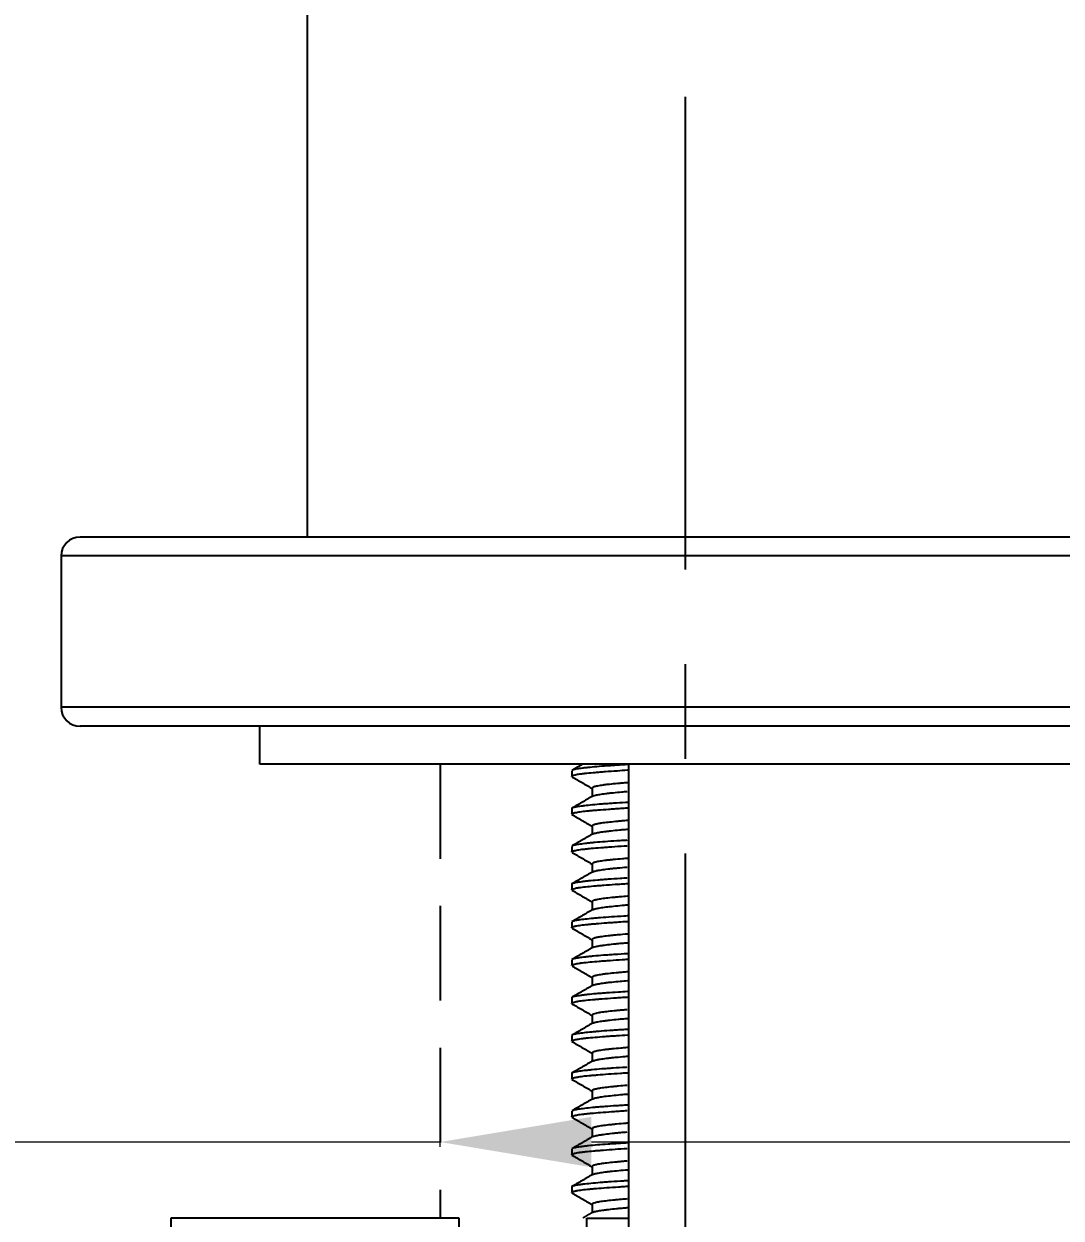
# Model space of a CAD drawing. Extents: x 828 to 1855, y 0 to 752.
# Drawn here: x 1054.59 to 1082.01, y 260.75 to 292.31 of the extents above; entities that cross this region are included whole.
import ezdxf

# ---------------------------------------------------------------- set-up
doc = ezdxf.new("R2010")
doc.units = 0
doc.header["$LTSCALE"] = 10
doc.header["$MEASUREMENT"] = 0
doc.header["$PDMODE"] = 3
doc.header["$PDSIZE"] = -10
doc.linetypes.add('CENTER', pattern=[2, 1.25, -0.25, 0.25, -0.25])
doc.linetypes.add('HIDDEN', pattern=[0.375, 0.25, -0.125])
doc.layers.get('0').update_dxf_attribs({"linetype": 'CONTINUOUS'})
doc.layers.get('DEFPOINTS').update_dxf_attribs({"linetype": 'CONTINUOUS'})
doc.layers.add('1', color=7, linetype='CONTINUOUS')
doc.styles.add('Daelim Dimension', font='')
doc.styles.get('Daelim Dimension').set_extended_font_data('나눔고딕')
doc.dimstyles.new('DEFAULT', dxfattribs={"dimscale": 2, "dimtxt": 2, "dimasz": 2, "dimexe": 0, "dimexo": 2, "dimgap": 1, "dimtad": 1, "dimdec": 0, "dimzin": 9, "dimdsep": 46, "dimtxsty": 'Daelim Dimension', "dimcen": 0.5, "dimclrd": 5, "dimclre": 5, "dimclrt": 256, "dimadec": 1, "dimazin": 0, "dimtfac": 1, "dimtdec": 0, "dimtix": 1, "dimtmove": 0, "dimatfit": 3, "dimfxl": 1, "dimtolj": 1, "dimtzin": 1, "dimlwd": 9, "dimlwe": 9, "dimarcsym": 0})

# ---------------------------------------------------------------- blocks, each defined once
blk = doc.blocks.new('*D18')
at = {"color": 5, "lineweight": 9, "ltscale": 0.5, "transparency": 16777216}
for p, q in [((1065.595, 262.761), (953.975, 262.761)), ((1065.595, 262.636), (1065.595, 262.761)), ((1096.595, 262.761), (1069.595, 262.761)), ((1100.595, 262.636), (1100.595, 262.761))]:
    blk.add_line(p, q, dxfattribs=at)
at = {"color": 5, "ltscale": 0.5, "transparency": 16777216}
for points in [[(1069.595, 263.427), (1069.595, 262.094), (1065.595, 262.761)], [(1096.595, 263.427), (1096.595, 262.094), (1100.595, 262.761)]]:
    blk.add_solid(points, dxfattribs=at)
at = {"layer": 'DEFPOINTS', "color": 0, "ltscale": 0.5, "transparency": 16777216}
for p in [(1065.595, 266.636), (1100.595, 266.636), (1100.595, 262.761)]:
    blk.add_point(p, dxfattribs=at)
at = {"color": 7, "lineweight": -3, "ltscale": 0.5, "transparency": 16777216, "insert": (997.085, 271.384), "char_height": 10, "attachment_point": 5, "style": 'Daelim Dimension'}
blk.add_mtext('\\A1;설치구멍 %%C35', dxfattribs=at)

msp = doc.modelspace()

# ---------------------------------------------------------------- linework, layer by layer
at = {"color": 7, "linetype": 'HIDDEN', "lineweight": -3}
msp.add_line((1065.595, 272.75), (1065.595, 260.75), dxfattribs=at)
at = {"layer": '1', "color": 7, "linetype": 'Continuous', "lineweight": -3}
for p, q in [((1062.074, 409.75), (1062.074, 278.75)), ((1110.074, 278.75), (1056.074, 278.75)), ((1055.574, 278.25), (1055.574, 274.25)), ((1110.574, 278.25), (1055.574, 278.25)), ((1110.574, 274.25), (1055.574, 274.25)), ((1110.074, 273.75), (1056.074, 273.75)), ((1060.824, 272.75), (1060.824, 273.75)), ((1105.324, 272.75), (1060.824, 272.75)), ((1070.574, 272.753), (1070.574, 257.753)), ((1069.074, 272.573), (1069.074, 272.427)), ((1069.615, 272.115), (1069.615, 271.895)), ((1069.074, 271.573), (1069.074, 271.427)), ((1069.615, 271.114), (1069.615, 270.895)), ((1069.074, 270.573), (1069.074, 270.428)), ((1069.615, 270.114), (1069.615, 269.895)), ((1069.074, 269.573), (1069.074, 269.427)), ((1069.615, 269.115), (1069.615, 268.895)), ((1069.074, 268.573), (1069.074, 268.427)), ((1069.615, 268.114), (1069.615, 267.895)), ((1069.074, 267.573), (1069.074, 267.427)), ((1069.615, 267.115), (1069.615, 266.895)), ((1069.074, 266.573), (1069.074, 266.427)), ((1069.615, 266.114), (1069.615, 265.895)), ((1069.074, 265.573), (1069.074, 265.428)), ((1069.615, 265.115), (1069.615, 264.895)), ((1069.074, 264.573), (1069.074, 264.427)), ((1069.615, 264.115), (1069.615, 263.895)), ((1069.074, 263.573), (1069.074, 263.427)), ((1069.615, 263.114), (1069.615, 262.895)), ((1069.074, 262.573), (1069.074, 262.427)), ((1069.615, 262.115), (1069.615, 261.895)), ((1069.074, 261.573), (1069.074, 261.427)), ((1069.615, 261.114), (1069.615, 260.895)), ((1058.474, 260.75), (1058.474, 257.75)), ((1066.096, 260.75), (1058.474, 260.75)), ((1066.096, 257.75), (1066.096, 260.75)), ((1069.474, 260.75), (1070.574, 260.75)), ((1069.474, 257.75), (1069.474, 260.75))]:
    msp.add_line(p, q, dxfattribs=at)
at = {"layer": '1', "color": 1, "linetype": 'CENTER', "lineweight": -3}
msp.add_line((1072.074, 290.389), (1072.074, 187.611), dxfattribs=at)
at = {"layer": '1', "color": 7, "linetype": 'Continuous', "lineweight": -3}
for centre, start, end in [((1056.074, 278.25), 90, 180), ((1056.074, 274.25), 180, 270)]:
    msp.add_arc(centre, 0.5, start, end, dxfattribs=at)
for points in [[(1069.366, 272.75), (1069.222, 272.666), (1069.078, 272.583)], [(1069.076, 272.418), (1069.346, 272.262), (1069.615, 272.105)], [(1069.633, 271.905), (1069.355, 271.744), (1069.077, 271.582)], [(1069.078, 271.417), (1069.347, 271.261), (1069.615, 271.105)], [(1069.637, 270.907), (1069.359, 270.746), (1069.08, 270.584)], [(1069.081, 270.416), (1069.348, 270.261), (1069.615, 270.106)], [(1069.636, 269.907), (1069.358, 269.745), (1069.079, 269.584)], [(1069.077, 269.418), (1069.346, 269.262), (1069.615, 269.105)], [(1069.633, 268.905), (1069.355, 268.744), (1069.076, 268.582)], [(1069.077, 268.418), (1069.346, 268.262), (1069.615, 268.105)], [(1069.635, 267.906), (1069.357, 267.745), (1069.079, 267.583)], [(1069.081, 267.416), (1069.348, 267.261), (1069.615, 267.106)], [(1069.637, 266.907), (1069.359, 266.746), (1069.08, 266.584)], [(1069.078, 266.417), (1069.347, 266.261), (1069.615, 266.105)], [(1069.634, 265.906), (1069.355, 265.744), (1069.077, 265.582)], [(1069.077, 265.418), (1069.346, 265.262), (1069.615, 265.105)], [(1069.634, 264.906), (1069.356, 264.744), (1069.078, 264.583)], [(1069.08, 264.416), (1069.348, 264.261), (1069.615, 264.106)], [(1069.638, 263.908), (1069.359, 263.746), (1069.081, 263.585)], [(1069.079, 263.416), (1069.347, 263.261), (1069.615, 263.106)], [(1069.635, 262.906), (1069.356, 262.744), (1069.078, 262.583)], [(1069.076, 262.418), (1069.346, 262.262), (1069.615, 262.105)], [(1069.634, 261.905), (1069.355, 261.744), (1069.077, 261.582)], [(1069.078, 261.417), (1069.347, 261.261), (1069.615, 261.106)], [(1069.637, 260.907), (1069.502, 260.829), (1069.366, 260.75)]]:
    msp.add_open_spline(points, degree=2, dxfattribs=at)
for points, knots in [([(1070.55, 272.737), (1070.503, 272.734), (1070.456, 272.731), (1070.354, 272.725), (1070.298, 272.722), (1070.217, 272.716), (1070.19, 272.715), (1070.138, 272.711), (1070.112, 272.709), (1069.984, 272.701), (1069.889, 272.693), (1069.713, 272.679), (1069.631, 272.671), (1069.539, 272.662), (1069.52, 272.66), (1069.485, 272.656), (1069.434, 272.65), (1069.387, 272.645), (1069.301, 272.634), (1069.252, 272.627), (1069.191, 272.617), (1069.173, 272.613), (1069.149, 272.608), (1069.142, 272.606), (1069.128, 272.603), (1069.122, 272.601), (1069.101, 272.595), (1069.091, 272.591), (1069.084, 272.586)], [0, 0, 0, 0, 0.057954, 0.057954, 0.128976, 0.128976, 0.164487, 0.164487, 0.199998, 0.199998, 0.342043, 0.342043, 0.484088, 0.484088, 0.519599, 0.519599, 0.55511, 0.626132, 0.626132, 0.768177, 0.768177, 0.8392, 0.8392, 0.874711, 0.874711, 0.910222, 0.910222, 1, 1, 1, 1]), ([(1069.074, 272.426), (1069.073, 272.429), (1069.074, 272.431), (1069.08, 272.438), (1069.085, 272.441), (1069.108, 272.453), (1069.157, 272.468), (1069.241, 272.483), (1069.305, 272.492), (1069.319, 272.494), (1069.347, 272.497), (1069.39, 272.503), (1069.438, 272.508), (1069.539, 272.518), (1069.614, 272.525), (1069.738, 272.535), (1069.781, 272.539), (1069.848, 272.544), (1069.872, 272.546), (1069.919, 272.55), (1069.943, 272.551), (1070.064, 272.56), (1070.25, 272.574), (1070.455, 272.588), (1070.55, 272.594)], [0, 0, 0, 0, 0.047398, 0.047398, 0.112502, 0.112502, 0.24271, 0.372918, 0.372918, 0.40547, 0.40547, 0.438022, 0.503126, 0.503126, 0.633334, 0.633334, 0.698438, 0.698438, 0.73099, 0.73099, 0.763542, 0.763542, 0.89375, 1, 1, 1, 1]), ([(1070.562, 272.259), (1070.552, 272.259), (1070.543, 272.258), (1070.511, 272.255), (1070.489, 272.253), (1070.446, 272.249), (1070.425, 272.247), (1070.363, 272.242), (1070.323, 272.238), (1070.207, 272.227), (1070.136, 272.221), (1070.039, 272.21), (1070.007, 272.207), (1069.963, 272.201), (1069.949, 272.199), (1069.921, 272.196), (1069.907, 272.194), (1069.842, 272.185), (1069.797, 272.178), (1069.721, 272.163), (1069.691, 272.156), (1069.662, 272.146), (1069.656, 272.144), (1069.647, 272.14), (1069.642, 272.138), (1069.631, 272.133), (1069.625, 272.129), (1069.617, 272.121), (1069.615, 272.117), (1069.615, 272.113)], [0, 0, 0, 0, 0.016827, 0.016827, 0.054387, 0.054387, 0.091947, 0.091947, 0.167067, 0.167067, 0.317307, 0.317307, 0.392427, 0.392427, 0.429987, 0.429987, 0.467547, 0.467547, 0.617787, 0.617787, 0.768027, 0.768027, 0.805587, 0.805587, 0.843147, 0.843147, 0.918267, 0.918267, 1, 1, 1, 1]), ([(1069.627, 271.901), (1069.63, 271.903), (1069.633, 271.905), (1069.653, 271.914), (1069.675, 271.921), (1069.713, 271.93), (1069.721, 271.932), (1069.738, 271.935), (1069.747, 271.937), (1069.776, 271.942), (1069.796, 271.946), (1069.863, 271.957), (1069.915, 271.964), (1070.002, 271.975), (1070.049, 271.981), (1070.099, 271.987), (1070.133, 271.991), (1070.15, 271.992), (1070.24, 272.002), (1070.317, 272.009), (1070.444, 272.02), (1070.491, 272.024), (1070.539, 272.028)], [0, 0, 0, 0, 0.046703, 0.046703, 0.218406, 0.218406, 0.261332, 0.261332, 0.304258, 0.304258, 0.39011, 0.39011, 0.561813, 0.561813, 0.647665, 0.690591, 0.690591, 0.733516, 0.733516, 0.90522, 0.90522, 1, 1, 1, 1]), ([(1070.553, 271.737), (1070.537, 271.736), (1070.521, 271.735), (1070.39, 271.727), (1070.279, 271.721), (1070.122, 271.71), (1070.072, 271.707), (1069.972, 271.7), (1069.924, 271.696), (1069.784, 271.685), (1069.699, 271.677), (1069.543, 271.662), (1069.473, 271.655), (1069.395, 271.646), (1069.38, 271.644), (1069.35, 271.64), (1069.336, 271.638), (1069.295, 271.633), (1069.27, 271.629), (1069.202, 271.619), (1069.165, 271.612), (1069.124, 271.602), (1069.112, 271.598), (1069.098, 271.593), (1069.094, 271.592), (1069.087, 271.588), (1069.084, 271.586), (1069.076, 271.581), (1069.073, 271.577), (1069.074, 271.573)], [0, 0, 0, 0, 0.017708, 0.017708, 0.147916, 0.147916, 0.21302, 0.21302, 0.278125, 0.278125, 0.408333, 0.408333, 0.538541, 0.538541, 0.571093, 0.571093, 0.603645, 0.603645, 0.668749, 0.668749, 0.798957, 0.798957, 0.864061, 0.864061, 0.896613, 0.896613, 0.929166, 0.929166, 1, 1, 1, 1]), ([(1069.074, 271.426), (1069.074, 271.427), (1069.074, 271.428), (1069.076, 271.437), (1069.088, 271.444), (1069.118, 271.455), (1069.131, 271.459), (1069.153, 271.465), (1069.161, 271.467), (1069.178, 271.47), (1069.187, 271.472), (1069.235, 271.482), (1069.283, 271.489), (1069.394, 271.503), (1069.457, 271.51), (1069.547, 271.519), (1069.566, 271.521), (1069.604, 271.524), (1069.624, 271.526), (1069.684, 271.531), (1069.726, 271.534), (1069.856, 271.545), (1069.95, 271.552), (1070.099, 271.563), (1070.151, 271.567), (1070.23, 271.572), (1070.257, 271.574), (1070.312, 271.578), (1070.34, 271.58), (1070.429, 271.586), (1070.492, 271.59), (1070.556, 271.594)], [0, 0, 0, 0, 0.017705, 0.017705, 0.147914, 0.147914, 0.213018, 0.213018, 0.24557, 0.24557, 0.278123, 0.278123, 0.408331, 0.408331, 0.53854, 0.53854, 0.571092, 0.571092, 0.603644, 0.603644, 0.668749, 0.668749, 0.798957, 0.798957, 0.864062, 0.864062, 0.896614, 0.896614, 0.929166, 0.929166, 1, 1, 1, 1]), ([(1070.546, 271.258), (1070.521, 271.256), (1070.496, 271.254), (1070.429, 271.248), (1070.388, 271.244), (1070.328, 271.239), (1070.308, 271.237), (1070.269, 271.233), (1070.25, 271.231), (1070.156, 271.222), (1070.088, 271.216), (1069.964, 271.202), (1069.908, 271.195), (1069.847, 271.186), (1069.835, 271.184), (1069.812, 271.18), (1069.801, 271.178), (1069.77, 271.173), (1069.751, 271.169), (1069.699, 271.158), (1069.672, 271.15), (1069.643, 271.139), (1069.631, 271.133), (1069.623, 271.128), (1069.619, 271.124), (1069.618, 271.122), (1069.616, 271.118), (1069.615, 271.115), (1069.615, 271.113)], [0, 0, 0, 0, 0.04369, 0.04369, 0.119539, 0.119539, 0.157464, 0.157464, 0.195389, 0.195389, 0.347087, 0.347087, 0.498786, 0.498786, 0.536711, 0.536711, 0.574636, 0.574636, 0.650485, 0.650485, 0.802184, 0.802184, 0.878034, 0.915959, 0.915959, 0.953883, 0.953883, 1, 1, 1, 1]), ([(1069.632, 270.904), (1069.637, 270.907), (1069.643, 270.91), (1069.656, 270.914), (1069.661, 270.916), (1069.673, 270.92), (1069.679, 270.921), (1069.713, 270.93), (1069.747, 270.937), (1069.829, 270.952), (1069.877, 270.959), (1069.947, 270.968), (1069.962, 270.97), (1069.991, 270.974), (1070.006, 270.976), (1070.053, 270.981), (1070.085, 270.985), (1070.187, 270.997), (1070.261, 271.004), (1070.381, 271.015), (1070.422, 271.019), (1070.487, 271.024), (1070.508, 271.026), (1070.54, 271.028), (1070.549, 271.029), (1070.559, 271.03)], [0, 0, 0, 0, 0.070137, 0.070137, 0.11354, 0.11354, 0.156943, 0.156943, 0.330554, 0.330554, 0.504166, 0.504166, 0.547568, 0.547568, 0.590971, 0.590971, 0.677777, 0.677777, 0.851388, 0.851388, 0.938194, 0.938194, 0.981597, 0.981597, 1, 1, 1, 1]), ([(1069.074, 270.426), (1069.074, 270.429), (1069.075, 270.432), (1069.082, 270.439), (1069.088, 270.443), (1069.1, 270.449), (1069.105, 270.45), (1069.115, 270.454), (1069.121, 270.456), (1069.153, 270.466), (1069.223, 270.481), (1069.326, 270.495), (1069.402, 270.504), (1069.418, 270.506), (1069.451, 270.509), (1069.501, 270.515), (1069.555, 270.52), (1069.669, 270.53), (1069.753, 270.537), (1069.889, 270.547), (1069.936, 270.551), (1070.009, 270.556), (1070.034, 270.558), (1070.085, 270.562), (1070.111, 270.564), (1070.241, 270.573), (1070.372, 270.582), (1070.511, 270.591), (1070.536, 270.593)], [0, 0, 0, 0, 0.053574, 0.053574, 0.119225, 0.119225, 0.152051, 0.152051, 0.184876, 0.184876, 0.316178, 0.44748, 0.44748, 0.480306, 0.480306, 0.513132, 0.578783, 0.578783, 0.710085, 0.710085, 0.775736, 0.775736, 0.808561, 0.808561, 0.841387, 0.841387, 0.972689, 1, 1, 1, 1]), ([(1070.536, 270.736), (1070.501, 270.734), (1070.466, 270.732), (1070.403, 270.728), (1070.375, 270.726), (1070.319, 270.723), (1070.292, 270.721), (1070.156, 270.713), (1070.053, 270.706), (1069.862, 270.691), (1069.772, 270.684), (1069.669, 270.674), (1069.649, 270.672), (1069.609, 270.669), (1069.59, 270.667), (1069.533, 270.661), (1069.498, 270.657), (1069.398, 270.646), (1069.339, 270.639), (1069.263, 270.628), (1069.24, 270.625), (1069.198, 270.618), (1069.179, 270.614), (1069.13, 270.604), (1069.106, 270.597), (1069.09, 270.59), (1069.088, 270.589), (1069.087, 270.588)], [0, 0, 0, 0, 0.043402, 0.043402, 0.079571, 0.079571, 0.11574, 0.11574, 0.260415, 0.260415, 0.405091, 0.405091, 0.44126, 0.44126, 0.477428, 0.477428, 0.549766, 0.549766, 0.694442, 0.694442, 0.766779, 0.766779, 0.839117, 0.839117, 0.983792, 0.983792, 1, 1, 1, 1]), ([(1070.565, 270.26), (1070.556, 270.259), (1070.548, 270.258), (1070.496, 270.254), (1070.453, 270.25), (1070.329, 270.239), (1070.252, 270.232), (1070.144, 270.221), (1070.11, 270.218), (1070.061, 270.212), (1070.044, 270.211), (1070.013, 270.207), (1069.998, 270.205), (1069.923, 270.196), (1069.819, 270.182), (1069.742, 270.168), (1069.703, 270.158), (1069.696, 270.156), (1069.682, 270.152), (1069.675, 270.151), (1069.658, 270.145), (1069.648, 270.141), (1069.624, 270.13), (1069.616, 270.122), (1069.615, 270.114), (1069.615, 270.114), (1069.615, 270.113)], [0, 0, 0, 0, 0.013822, 0.013822, 0.088943, 0.088943, 0.239184, 0.239184, 0.314304, 0.314304, 0.351865, 0.351865, 0.389425, 0.389425, 0.539666, 0.689907, 0.689907, 0.727467, 0.727467, 0.765028, 0.765028, 0.840148, 0.840148, 0.990389, 0.990389, 1, 1, 1, 1]), ([(1069.629, 269.903), (1069.638, 269.908), (1069.669, 269.92), (1069.722, 269.932), (1069.769, 269.941), (1069.779, 269.943), (1069.8, 269.947), (1069.811, 269.948), (1069.845, 269.954), (1069.87, 269.958), (1069.948, 269.969), (1070.007, 269.976), (1070.104, 269.987), (1070.155, 269.993), (1070.211, 269.999), (1070.248, 270.002), (1070.267, 270.004), (1070.364, 270.014), (1070.447, 270.021), (1070.537, 270.028), (1070.54, 270.028), (1070.542, 270.028)], [0, 0, 0, 0, 0.12639, 0.300001, 0.300001, 0.343403, 0.343403, 0.386806, 0.386806, 0.473612, 0.473612, 0.647223, 0.647223, 0.734028, 0.777431, 0.777431, 0.820834, 0.820834, 0.994445, 0.994445, 1, 1, 1, 1]), ([(1070.538, 269.736), (1070.477, 269.733), (1070.417, 269.729), (1070.247, 269.718), (1070.141, 269.712), (1070.016, 269.703), (1069.991, 269.701), (1069.942, 269.697), (1069.871, 269.692), (1069.803, 269.686), (1069.674, 269.675), (1069.595, 269.668), (1069.488, 269.656), (1069.454, 269.653), (1069.406, 269.647), (1069.391, 269.645), (1069.361, 269.642), (1069.347, 269.64), (1069.277, 269.631), (1069.231, 269.624), (1069.155, 269.61), (1069.126, 269.603), (1069.101, 269.595), (1069.097, 269.593), (1069.089, 269.589), (1069.079, 269.584), (1069.075, 269.579), (1069.074, 269.575), (1069.074, 269.574), (1069.074, 269.573)], [0, 0, 0, 0, 0.069327, 0.069327, 0.20063, 0.20063, 0.233455, 0.233455, 0.266281, 0.331932, 0.331932, 0.463234, 0.463234, 0.528885, 0.528885, 0.561711, 0.561711, 0.594536, 0.594536, 0.725838, 0.725838, 0.85714, 0.85714, 0.889966, 0.889966, 0.922792, 0.988443, 0.988443, 1, 1, 1, 1]), ([(1069.074, 269.427), (1069.074, 269.428), (1069.074, 269.429), (1069.076, 269.434), (1069.08, 269.438), (1069.099, 269.449), (1069.121, 269.457), (1069.167, 269.468), (1069.184, 269.472), (1069.214, 269.478), (1069.224, 269.479), (1069.246, 269.483), (1069.258, 269.485), (1069.319, 269.494), (1069.376, 269.501), (1069.505, 269.515), (1069.578, 269.522), (1069.679, 269.531), (1069.7, 269.532), (1069.742, 269.536), (1069.764, 269.538), (1069.83, 269.543), (1069.876, 269.546), (1070.018, 269.557), (1070.118, 269.564), (1070.278, 269.576), (1070.333, 269.579), (1070.417, 269.585), (1070.446, 269.587), (1070.504, 269.591), (1070.533, 269.593), (1070.563, 269.595)], [0, 0, 0, 0, 0.023439, 0.023439, 0.088543, 0.088543, 0.218751, 0.218751, 0.283856, 0.283856, 0.316408, 0.316408, 0.34896, 0.34896, 0.479168, 0.479168, 0.609376, 0.609376, 0.641928, 0.641928, 0.67448, 0.67448, 0.739584, 0.739584, 0.869792, 0.869792, 0.934896, 0.934896, 0.967448, 0.967448, 1, 1, 1, 1]), ([(1070.55, 269.258), (1070.482, 269.253), (1070.417, 269.247), (1070.335, 269.239), (1070.315, 269.237), (1070.276, 269.234), (1070.256, 269.232), (1070.2, 269.227), (1070.164, 269.223), (1070.061, 269.213), (1069.999, 269.206), (1069.915, 269.195), (1069.888, 269.192), (1069.839, 269.184), (1069.816, 269.181), (1069.752, 269.17), (1069.718, 269.162), (1069.676, 269.151), (1069.659, 269.145), (1069.645, 269.14), (1069.637, 269.136), (1069.633, 269.134), (1069.62, 269.126), (1069.615, 269.119), (1069.615, 269.114)], [0, 0, 0, 0, 0.116504, 0.116504, 0.154429, 0.154429, 0.192353, 0.192353, 0.268202, 0.268202, 0.419901, 0.419901, 0.49575, 0.49575, 0.571599, 0.571599, 0.723297, 0.723297, 0.799146, 0.837071, 0.837071, 0.874995, 0.874995, 1, 1, 1, 1]), ([(1069.627, 268.902), (1069.633, 268.906), (1069.642, 268.909), (1069.663, 268.917), (1069.674, 268.92), (1069.695, 268.926), (1069.702, 268.927), (1069.718, 268.931), (1069.726, 268.933), (1069.769, 268.941), (1069.811, 268.949), (1069.908, 268.963), (1069.964, 268.971), (1070.09, 268.986), (1070.159, 268.994), (1070.307, 269.008), (1070.387, 269.016), (1070.494, 269.025), (1070.516, 269.026), (1070.545, 269.029), (1070.553, 269.029), (1070.561, 269.03)], [0, 0, 0, 0, 0.093751, 0.093751, 0.178669, 0.178669, 0.221128, 0.221128, 0.263588, 0.263588, 0.433424, 0.433424, 0.603261, 0.603261, 0.773098, 0.773098, 0.942935, 0.942935, 0.985394, 0.985394, 1, 1, 1, 1]), ([(1070.565, 268.738), (1070.557, 268.737), (1070.549, 268.737), (1070.511, 268.735), (1070.482, 268.733), (1070.338, 268.724), (1070.229, 268.717), (1070.024, 268.703), (1069.927, 268.696), (1069.814, 268.687), (1069.791, 268.685), (1069.748, 268.681), (1069.726, 268.68), (1069.663, 268.674), (1069.623, 268.67), (1069.51, 268.659), (1069.442, 268.651), (1069.352, 268.641), (1069.324, 268.637), (1069.286, 268.632), (1069.273, 268.63), (1069.249, 268.626), (1069.238, 268.624), (1069.184, 268.616), (1069.15, 268.609), (1069.106, 268.597), (1069.092, 268.591), (1069.083, 268.586)], [0, 0, 0, 0, 0.009853, 0.009853, 0.045045, 0.045045, 0.18581, 0.18581, 0.326575, 0.326575, 0.361767, 0.361767, 0.396958, 0.396958, 0.467341, 0.467341, 0.608106, 0.608106, 0.678489, 0.678489, 0.71368, 0.71368, 0.748872, 0.748872, 0.889637, 0.889637, 1, 1, 1, 1]), ([(1069.074, 268.426), (1069.074, 268.426), (1069.074, 268.426), (1069.073, 268.433), (1069.082, 268.441), (1069.108, 268.452), (1069.119, 268.456), (1069.139, 268.461), (1069.147, 268.463), (1069.162, 268.467), (1069.171, 268.469), (1069.216, 268.478), (1069.26, 268.486), (1069.366, 268.5), (1069.427, 268.507), (1069.515, 268.516), (1069.533, 268.518), (1069.57, 268.521), (1069.627, 268.526), (1069.688, 268.531), (1069.814, 268.542), (1069.905, 268.549), (1070.053, 268.56), (1070.104, 268.563), (1070.182, 268.569), (1070.209, 268.571), (1070.263, 268.575), (1070.29, 268.577), (1070.391, 268.583), (1070.466, 268.588), (1070.544, 268.593)], [0, 0, 0, 0, 0.002083, 0.002083, 0.132291, 0.132291, 0.197396, 0.197396, 0.229948, 0.229948, 0.2625, 0.2625, 0.392708, 0.392708, 0.522917, 0.522917, 0.555469, 0.555469, 0.588021, 0.653125, 0.653125, 0.783333, 0.783333, 0.848438, 0.848438, 0.88099, 0.88099, 0.913542, 0.913542, 1, 1, 1, 1]), ([(1070.55, 268.258), (1070.549, 268.258), (1070.549, 268.258), (1070.46, 268.251), (1070.377, 268.243), (1070.261, 268.232), (1070.204, 268.227), (1070.151, 268.222), (1070.116, 268.218), (1070.099, 268.216), (1070.016, 268.208), (1069.897, 268.194), (1069.805, 268.179), (1069.757, 268.17), (1069.747, 268.168), (1069.73, 268.164), (1069.721, 268.163), (1069.698, 268.157), (1069.684, 268.153), (1069.648, 268.142), (1069.631, 268.134), (1069.618, 268.123), (1069.616, 268.119), (1069.615, 268.115), (1069.615, 268.114), (1069.615, 268.114)], [0, 0, 0, 0, 0.001213, 0.001213, 0.152912, 0.152912, 0.228761, 0.266686, 0.266686, 0.30461, 0.30461, 0.456309, 0.608007, 0.608007, 0.645932, 0.645932, 0.683857, 0.683857, 0.759706, 0.759706, 0.911404, 0.911404, 0.987254, 0.987254, 1, 1, 1, 1]), ([(1069.63, 267.903), (1069.633, 267.905), (1069.636, 267.907), (1069.657, 267.915), (1069.704, 267.929), (1069.781, 267.943), (1069.838, 267.953), (1069.85, 267.954), (1069.875, 267.958), (1069.887, 267.96), (1069.927, 267.966), (1069.955, 267.969), (1070.044, 267.981), (1070.109, 267.988), (1070.217, 267.999), (1070.254, 268.003), (1070.313, 268.009), (1070.332, 268.011), (1070.373, 268.014), (1070.394, 268.016), (1070.457, 268.021), (1070.501, 268.025), (1070.546, 268.029)], [0, 0, 0, 0, 0.043057, 0.043057, 0.216668, 0.390279, 0.390279, 0.433682, 0.433682, 0.477084, 0.477084, 0.56389, 0.56389, 0.737501, 0.737501, 0.824306, 0.824306, 0.867709, 0.867709, 0.911111, 0.911111, 1, 1, 1, 1]), ([(1070.546, 267.737), (1070.432, 267.73), (1070.322, 267.723), (1070.189, 267.715), (1070.163, 267.713), (1070.11, 267.709), (1070.085, 267.708), (1070.009, 267.702), (1069.96, 267.699), (1069.82, 267.688), (1069.733, 267.68), (1069.613, 267.669), (1069.574, 267.665), (1069.519, 267.66), (1069.502, 267.658), (1069.467, 267.654), (1069.45, 267.652), (1069.37, 267.643), (1069.314, 267.636), (1069.218, 267.622), (1069.179, 267.615), (1069.141, 267.606), (1069.134, 267.604), (1069.121, 267.601), (1069.104, 267.596), (1069.092, 267.591), (1069.086, 267.587)], [0, 0, 0, 0, 0.141054, 0.141054, 0.176892, 0.176892, 0.212729, 0.212729, 0.284403, 0.284403, 0.427751, 0.427751, 0.499425, 0.499425, 0.535263, 0.535263, 0.5711, 0.5711, 0.714448, 0.714448, 0.857796, 0.857796, 0.893634, 0.893634, 0.929471, 1, 1, 1, 1]), ([(1069.074, 267.426), (1069.073, 267.428), (1069.074, 267.43), (1069.076, 267.434), (1069.078, 267.436), (1069.083, 267.439), (1069.086, 267.441), (1069.096, 267.447), (1069.105, 267.451), (1069.139, 267.462), (1069.171, 267.47), (1069.232, 267.481), (1069.255, 267.484), (1069.292, 267.49), (1069.305, 267.492), (1069.332, 267.495), (1069.346, 267.497), (1069.419, 267.506), (1069.551, 267.52), (1069.713, 267.534), (1069.825, 267.542), (1069.847, 267.544), (1069.894, 267.548), (1069.918, 267.549), (1069.99, 267.555), (1070.039, 267.559), (1070.191, 267.57), (1070.299, 267.577), (1070.455, 267.588), (1070.5, 267.591), (1070.546, 267.593)], [0, 0, 0, 0, 0.037497, 0.037497, 0.070049, 0.070049, 0.102601, 0.102601, 0.167705, 0.167705, 0.297914, 0.297914, 0.363018, 0.363018, 0.395571, 0.395571, 0.428123, 0.428123, 0.558332, 0.68854, 0.68854, 0.721093, 0.721093, 0.753645, 0.753645, 0.818749, 0.818749, 0.948958, 0.948958, 1, 1, 1, 1]), ([(1070.553, 267.259), (1070.531, 267.257), (1070.509, 267.255), (1070.466, 267.251), (1070.444, 267.249), (1070.402, 267.245), (1070.382, 267.244), (1070.321, 267.238), (1070.282, 267.234), (1070.17, 267.224), (1070.101, 267.217), (1070.006, 267.206), (1069.976, 267.203), (1069.934, 267.198), (1069.92, 267.196), (1069.893, 267.192), (1069.88, 267.19), (1069.818, 267.181), (1069.775, 267.174), (1069.705, 267.159), (1069.677, 267.152), (1069.651, 267.142), (1069.646, 267.14), (1069.638, 267.136), (1069.634, 267.135), (1069.625, 267.129), (1069.62, 267.125), (1069.616, 267.119), (1069.615, 267.116), (1069.615, 267.114)], [0, 0, 0, 0, 0.037621, 0.037621, 0.075546, 0.075546, 0.113471, 0.113471, 0.189321, 0.189321, 0.34102, 0.34102, 0.41687, 0.41687, 0.454795, 0.454795, 0.492719, 0.492719, 0.644419, 0.644419, 0.796118, 0.796118, 0.834043, 0.834043, 0.871968, 0.871968, 0.947817, 0.947817, 1, 1, 1, 1]), ([(1069.63, 266.903), (1069.63, 266.903), (1069.63, 266.903), (1069.643, 266.91), (1069.663, 266.917), (1069.697, 266.926), (1069.705, 266.928), (1069.72, 266.931), (1069.729, 266.933), (1069.755, 266.939), (1069.775, 266.942), (1069.838, 266.953), (1069.887, 266.96), (1069.971, 266.971), (1070.016, 266.977), (1070.064, 266.983), (1070.097, 266.987), (1070.115, 266.988), (1070.201, 266.998), (1070.276, 267.005), (1070.417, 267.018), (1070.48, 267.023), (1070.546, 267.029)], [0, 0, 0, 0, 0.001387, 0.001387, 0.174998, 0.174998, 0.218401, 0.218401, 0.261804, 0.261804, 0.34861, 0.34861, 0.522221, 0.522221, 0.609027, 0.65243, 0.65243, 0.695833, 0.695833, 0.869444, 0.869444, 1, 1, 1, 1]), ([(1070.549, 266.737), (1070.465, 266.732), (1070.385, 266.727), (1070.198, 266.715), (1070.094, 266.708), (1069.972, 266.7), (1069.947, 266.698), (1069.9, 266.694), (1069.876, 266.692), (1069.807, 266.687), (1069.763, 266.683), (1069.637, 266.672), (1069.561, 266.664), (1069.457, 266.653), (1069.425, 266.649), (1069.379, 266.644), (1069.364, 266.642), (1069.335, 266.638), (1069.322, 266.636), (1069.255, 266.627), (1069.211, 266.62), (1069.141, 266.607), (1069.115, 266.6), (1069.093, 266.591), (1069.09, 266.59), (1069.083, 266.586), (1069.081, 266.584), (1069.075, 266.579), (1069.073, 266.576), (1069.074, 266.573)], [0, 0, 0, 0, 0.092708, 0.092708, 0.222916, 0.222916, 0.255468, 0.255468, 0.288021, 0.288021, 0.353125, 0.353125, 0.483333, 0.483333, 0.548437, 0.548437, 0.580989, 0.580989, 0.613541, 0.613541, 0.74375, 0.74375, 0.873958, 0.873958, 0.90651, 0.90651, 0.939062, 0.939062, 1, 1, 1, 1]), ([(1069.074, 266.426), (1069.074, 266.426), (1069.074, 266.427), (1069.074, 266.431), (1069.077, 266.435), (1069.091, 266.446), (1069.11, 266.453), (1069.152, 266.465), (1069.168, 266.469), (1069.196, 266.474), (1069.206, 266.476), (1069.227, 266.48), (1069.238, 266.482), (1069.295, 266.491), (1069.349, 266.498), (1069.473, 266.512), (1069.544, 266.519), (1069.643, 266.527), (1069.663, 266.529), (1069.704, 266.533), (1069.767, 266.538), (1069.834, 266.543), (1069.972, 266.554), (1070.071, 266.561), (1070.229, 266.572), (1070.283, 266.576), (1070.395, 266.584), (1070.452, 266.587), (1070.524, 266.592), (1070.537, 266.593), (1070.551, 266.594)], [0, 0, 0, 0, 0.007813, 0.007813, 0.072917, 0.072917, 0.203125, 0.203125, 0.268229, 0.268229, 0.300781, 0.300781, 0.333333, 0.333333, 0.463542, 0.463542, 0.59375, 0.59375, 0.626302, 0.626302, 0.658854, 0.723958, 0.723958, 0.854167, 0.854167, 0.919271, 0.919271, 0.984375, 0.984375, 1, 1, 1, 1]), ([(1070.536, 266.257), (1070.499, 266.254), (1070.463, 266.251), (1070.386, 266.244), (1070.346, 266.24), (1070.287, 266.235), (1070.268, 266.233), (1070.23, 266.23), (1070.211, 266.228), (1070.12, 266.219), (1070.054, 266.212), (1069.934, 266.198), (1069.881, 266.191), (1069.823, 266.182), (1069.812, 266.18), (1069.79, 266.176), (1069.78, 266.174), (1069.75, 266.169), (1069.732, 266.165), (1069.684, 266.154), (1069.66, 266.146), (1069.635, 266.135), (1069.625, 266.129), (1069.619, 266.124), (1069.617, 266.12), (1069.616, 266.118), (1069.615, 266.115), (1069.615, 266.115), (1069.615, 266.114)], [0, 0, 0, 0, 0.06495, 0.06495, 0.141543, 0.141543, 0.17984, 0.17984, 0.218136, 0.218136, 0.371322, 0.371322, 0.524508, 0.524508, 0.562804, 0.562804, 0.6011, 0.6011, 0.677693, 0.677693, 0.830879, 0.830879, 0.907472, 0.945768, 0.945768, 0.984065, 0.984065, 1, 1, 1, 1]), ([(1069.628, 265.902), (1069.632, 265.904), (1069.636, 265.907), (1069.646, 265.911), (1069.651, 265.912), (1069.661, 265.916), (1069.666, 265.918), (1069.697, 265.927), (1069.728, 265.933), (1069.806, 265.948), (1069.852, 265.955), (1069.918, 265.964), (1069.932, 265.966), (1069.961, 265.97), (1069.975, 265.972), (1070.02, 265.978), (1070.051, 265.981), (1070.15, 265.993), (1070.222, 266), (1070.339, 266.011), (1070.379, 266.015), (1070.442, 266.02), (1070.464, 266.022), (1070.506, 266.026), (1070.527, 266.027), (1070.549, 266.029)], [0, 0, 0, 0, 0.057006, 0.057006, 0.099932, 0.099932, 0.142857, 0.142857, 0.314561, 0.314561, 0.486264, 0.486264, 0.52919, 0.52919, 0.572115, 0.572115, 0.657967, 0.657967, 0.82967, 0.82967, 0.915522, 0.915522, 0.958448, 0.958448, 1, 1, 1, 1]), ([(1069.074, 265.426), (1069.073, 265.432), (1069.079, 265.438), (1069.099, 265.448), (1069.109, 265.452), (1069.133, 265.46), (1069.148, 265.464), (1069.197, 265.475), (1069.239, 265.482), (1069.314, 265.493), (1069.342, 265.497), (1069.386, 265.502), (1069.402, 265.504), (1069.433, 265.507), (1069.45, 265.509), (1069.534, 265.518), (1069.684, 265.532), (1069.863, 265.545), (1069.984, 265.554), (1070.008, 265.556), (1070.058, 265.56), (1070.135, 265.566), (1070.214, 265.571), (1070.36, 265.581), (1070.455, 265.588), (1070.554, 265.594)], [0, 0, 0, 0, 0.108329, 0.108329, 0.173434, 0.173434, 0.238538, 0.238538, 0.368747, 0.368747, 0.433851, 0.433851, 0.466404, 0.466404, 0.498956, 0.498956, 0.629165, 0.759374, 0.759374, 0.791926, 0.791926, 0.824478, 0.889582, 0.889582, 1, 1, 1, 1]), ([(1070.554, 265.737), (1070.503, 265.734), (1070.452, 265.731), (1070.374, 265.726), (1070.346, 265.725), (1070.29, 265.721), (1070.208, 265.716), (1070.13, 265.711), (1069.978, 265.7), (1069.884, 265.693), (1069.751, 265.682), (1069.709, 265.678), (1069.648, 265.672), (1069.628, 265.67), (1069.589, 265.667), (1069.57, 265.665), (1069.478, 265.655), (1069.347, 265.641), (1069.249, 265.627), (1069.198, 265.618), (1069.189, 265.616), (1069.171, 265.613), (1069.145, 265.607), (1069.125, 265.602), (1069.101, 265.595), (1069.091, 265.591), (1069.084, 265.587)], [0, 0, 0, 0, 0.062499, 0.062499, 0.098011, 0.098011, 0.133522, 0.204544, 0.204544, 0.346589, 0.346589, 0.417612, 0.417612, 0.453123, 0.453123, 0.488634, 0.488634, 0.630679, 0.772724, 0.772724, 0.808235, 0.808235, 0.843747, 0.914769, 0.914769, 1, 1, 1, 1]), ([(1070.572, 265.26), (1070.546, 265.258), (1070.52, 265.256), (1070.451, 265.25), (1070.41, 265.246), (1070.288, 265.235), (1070.213, 265.228), (1070.109, 265.218), (1070.075, 265.214), (1070.028, 265.209), (1070.012, 265.207), (1069.982, 265.203), (1069.967, 265.202), (1069.895, 265.193), (1069.796, 265.179), (1069.724, 265.164), (1069.688, 265.154), (1069.681, 265.152), (1069.669, 265.149), (1069.663, 265.147), (1069.647, 265.141), (1069.639, 265.137), (1069.62, 265.126), (1069.614, 265.119), (1069.615, 265.113)], [0, 0, 0, 0, 0.043452, 0.043452, 0.117857, 0.117857, 0.266666, 0.266666, 0.34107, 0.34107, 0.378273, 0.378273, 0.415475, 0.415475, 0.564284, 0.713093, 0.713093, 0.750295, 0.750295, 0.787497, 0.787497, 0.861902, 0.861902, 1, 1, 1, 1]), ([(1069.626, 264.901), (1069.633, 264.905), (1069.659, 264.917), (1069.705, 264.928), (1069.75, 264.937), (1069.759, 264.939), (1069.779, 264.943), (1069.789, 264.945), (1069.821, 264.95), (1069.844, 264.954), (1069.919, 264.965), (1069.975, 264.972), (1070.07, 264.983), (1070.119, 264.989), (1070.173, 264.995), (1070.209, 264.999), (1070.228, 265), (1070.323, 265.01), (1070.403, 265.017), (1070.509, 265.026), (1070.529, 265.027), (1070.549, 265.029)], [0, 0, 0, 0, 0.111413, 0.28125, 0.28125, 0.323709, 0.323709, 0.366169, 0.366169, 0.451087, 0.451087, 0.620924, 0.620924, 0.705843, 0.748302, 0.748302, 0.790761, 0.790761, 0.960598, 0.960598, 1, 1, 1, 1]), ([(1070.534, 264.736), (1070.522, 264.735), (1070.51, 264.735), (1070.383, 264.727), (1070.273, 264.72), (1070.116, 264.71), (1070.064, 264.706), (1069.965, 264.699), (1069.917, 264.695), (1069.779, 264.684), (1069.694, 264.677), (1069.577, 264.666), (1069.54, 264.662), (1069.488, 264.656), (1069.471, 264.654), (1069.437, 264.651), (1069.421, 264.649), (1069.343, 264.64), (1069.289, 264.632), (1069.199, 264.618), (1069.163, 264.612), (1069.129, 264.603), (1069.122, 264.601), (1069.111, 264.598), (1069.106, 264.596), (1069.092, 264.591), (1069.085, 264.588), (1069.076, 264.58), (1069.074, 264.577), (1069.074, 264.573)], [0, 0, 0, 0, 0.013655, 0.013655, 0.144958, 0.144958, 0.21061, 0.21061, 0.276261, 0.276261, 0.407564, 0.407564, 0.473215, 0.473215, 0.506041, 0.506041, 0.538867, 0.538867, 0.67017, 0.67017, 0.801472, 0.801472, 0.834298, 0.834298, 0.867124, 0.867124, 0.932775, 0.932775, 1, 1, 1, 1]), ([(1069.074, 264.426), (1069.074, 264.427), (1069.074, 264.428), (1069.076, 264.436), (1069.087, 264.444), (1069.127, 264.459), (1069.156, 264.466), (1069.203, 264.476), (1069.213, 264.477), (1069.235, 264.481), (1069.246, 264.483), (1069.281, 264.489), (1069.307, 264.492), (1069.39, 264.503), (1069.453, 264.51), (1069.56, 264.52), (1069.598, 264.524), (1069.658, 264.529), (1069.678, 264.53), (1069.72, 264.534), (1069.741, 264.536), (1069.85, 264.544), (1069.944, 264.552), (1070.143, 264.566), (1070.248, 264.574), (1070.388, 264.583), (1070.416, 264.585), (1070.473, 264.589), (1070.502, 264.591), (1070.541, 264.593), (1070.55, 264.594), (1070.558, 264.594)], [0, 0, 0, 0, 0.013541, 0.013541, 0.14375, 0.14375, 0.273958, 0.273958, 0.30651, 0.30651, 0.339062, 0.339062, 0.404166, 0.404166, 0.534375, 0.534375, 0.599479, 0.599479, 0.632031, 0.632031, 0.664583, 0.664583, 0.794792, 0.794792, 0.925, 0.925, 0.957552, 0.957552, 0.990104, 0.990104, 1, 1, 1, 1]), ([(1070.54, 264.258), (1070.461, 264.251), (1070.385, 264.244), (1070.294, 264.236), (1070.274, 264.234), (1070.236, 264.23), (1070.218, 264.228), (1070.163, 264.223), (1070.128, 264.22), (1070.028, 264.209), (1069.968, 264.202), (1069.887, 264.191), (1069.862, 264.188), (1069.815, 264.181), (1069.793, 264.177), (1069.734, 264.166), (1069.701, 264.158), (1069.664, 264.147), (1069.648, 264.141), (1069.636, 264.136), (1069.63, 264.132), (1069.627, 264.13), (1069.618, 264.123), (1069.615, 264.119), (1069.615, 264.114)], [0, 0, 0, 0, 0.13848, 0.13848, 0.176777, 0.176777, 0.215073, 0.215073, 0.291667, 0.291667, 0.444853, 0.444853, 0.521446, 0.521446, 0.598039, 0.598039, 0.751226, 0.751226, 0.827819, 0.866115, 0.866115, 0.904412, 0.904412, 1, 1, 1, 1]), ([(1069.63, 263.904), (1069.634, 263.906), (1069.638, 263.908), (1069.652, 263.913), (1069.662, 263.917), (1069.681, 263.922), (1069.687, 263.924), (1069.702, 263.927), (1069.709, 263.929), (1069.749, 263.938), (1069.789, 263.945), (1069.881, 263.959), (1069.935, 263.967), (1070.056, 263.982), (1070.123, 263.99), (1070.267, 264.005), (1070.345, 264.012), (1070.45, 264.021), (1070.471, 264.023), (1070.514, 264.026), (1070.536, 264.028), (1070.562, 264.03), (1070.565, 264.03), (1070.568, 264.03)], [0, 0, 0, 0, 0.04945, 0.04945, 0.135302, 0.135302, 0.178228, 0.178228, 0.221154, 0.221154, 0.392857, 0.392857, 0.56456, 0.56456, 0.736264, 0.736264, 0.907967, 0.907967, 0.950893, 0.950893, 0.993819, 0.993819, 1, 1, 1, 1]), ([(1069.074, 263.425), (1069.073, 263.428), (1069.075, 263.432), (1069.084, 263.442), (1069.1, 263.45), (1069.132, 263.459), (1069.139, 263.461), (1069.154, 263.465), (1069.178, 263.471), (1069.207, 263.476), (1069.272, 263.487), (1069.323, 263.495), (1069.413, 263.505), (1069.445, 263.509), (1069.496, 263.514), (1069.514, 263.516), (1069.55, 263.519), (1069.569, 263.521), (1069.664, 263.53), (1069.748, 263.536), (1069.928, 263.55), (1070.025, 263.558), (1070.155, 263.567), (1070.181, 263.569), (1070.235, 263.573), (1070.316, 263.578), (1070.4, 263.584), (1070.484, 263.589), (1070.512, 263.591), (1070.54, 263.593)], [0, 0, 0, 0, 0.05729, 0.05729, 0.187498, 0.187498, 0.220051, 0.220051, 0.252603, 0.317707, 0.317707, 0.447916, 0.447916, 0.51302, 0.51302, 0.545572, 0.545572, 0.578124, 0.578124, 0.708333, 0.708333, 0.838541, 0.838541, 0.871093, 0.871093, 0.903645, 0.96875, 0.96875, 1, 1, 1, 1]), ([(1070.561, 263.738), (1070.544, 263.737), (1070.527, 263.736), (1070.48, 263.733), (1070.452, 263.731), (1070.366, 263.726), (1070.311, 263.722), (1070.149, 263.712), (1070.047, 263.705), (1069.904, 263.694), (1069.857, 263.691), (1069.79, 263.685), (1069.768, 263.683), (1069.725, 263.679), (1069.704, 263.678), (1069.601, 263.668), (1069.452, 263.653), (1069.335, 263.639), (1069.26, 263.628), (1069.237, 263.624), (1069.195, 263.617), (1069.177, 263.614), (1069.128, 263.604), (1069.105, 263.597), (1069.089, 263.589), (1069.088, 263.589), (1069.087, 263.588)], [0, 0, 0, 0, 0.020929, 0.020929, 0.056766, 0.056766, 0.12844, 0.12844, 0.271788, 0.271788, 0.343463, 0.343463, 0.3793, 0.3793, 0.415137, 0.415137, 0.558485, 0.701834, 0.701834, 0.773508, 0.773508, 0.845182, 0.845182, 0.98853, 0.98853, 1, 1, 1, 1]), ([(1070.557, 263.259), (1070.539, 263.257), (1070.52, 263.256), (1070.416, 263.247), (1070.335, 263.239), (1070.222, 263.229), (1070.167, 263.223), (1070.115, 263.218), (1070.081, 263.215), (1070.065, 263.213), (1069.985, 263.204), (1069.87, 263.19), (1069.783, 263.176), (1069.738, 263.166), (1069.729, 263.164), (1069.713, 263.161), (1069.705, 263.159), (1069.683, 263.153), (1069.671, 263.149), (1069.639, 263.138), (1069.625, 263.13), (1069.616, 263.119), (1069.615, 263.116), (1069.615, 263.113)], [0, 0, 0, 0, 0.03125, 0.03125, 0.18149, 0.18149, 0.25661, 0.294171, 0.294171, 0.331731, 0.331731, 0.481971, 0.632211, 0.632211, 0.669771, 0.669771, 0.707331, 0.707331, 0.782451, 0.782451, 0.932692, 0.932692, 1, 1, 1, 1]), ([(1069.626, 262.901), (1069.628, 262.902), (1069.63, 262.904), (1069.646, 262.912), (1069.688, 262.926), (1069.76, 262.94), (1069.814, 262.949), (1069.826, 262.951), (1069.849, 262.954), (1069.861, 262.956), (1069.899, 262.962), (1069.926, 262.965), (1070.011, 262.977), (1070.074, 262.984), (1070.179, 262.995), (1070.215, 262.999), (1070.272, 263.005), (1070.292, 263.007), (1070.331, 263.01), (1070.351, 263.012), (1070.424, 263.019), (1070.479, 263.023), (1070.536, 263.028)], [0, 0, 0, 0, 0.03022, 0.03022, 0.201923, 0.373627, 0.373627, 0.416552, 0.416552, 0.459478, 0.459478, 0.54533, 0.54533, 0.717033, 0.717033, 0.802884, 0.802884, 0.84581, 0.84581, 0.888736, 0.888736, 1, 1, 1, 1]), ([(1070.542, 262.736), (1070.477, 262.733), (1070.413, 262.729), (1070.296, 262.721), (1070.241, 262.718), (1070.161, 262.713), (1070.135, 262.711), (1070.083, 262.708), (1070.058, 262.706), (1069.934, 262.697), (1069.841, 262.69), (1069.669, 262.675), (1069.59, 262.667), (1069.501, 262.658), (1069.483, 262.656), (1069.45, 262.652), (1069.401, 262.646), (1069.356, 262.641), (1069.275, 262.63), (1069.228, 262.623), (1069.172, 262.613), (1069.155, 262.609), (1069.134, 262.604), (1069.127, 262.603), (1069.115, 262.599), (1069.11, 262.597), (1069.097, 262.593), (1069.09, 262.59), (1069.085, 262.587)], [0, 0, 0, 0, 0.080275, 0.080275, 0.151949, 0.151949, 0.187786, 0.187786, 0.223623, 0.223623, 0.366972, 0.366972, 0.51032, 0.51032, 0.546157, 0.546157, 0.581994, 0.653668, 0.653668, 0.797017, 0.797017, 0.868691, 0.868691, 0.904528, 0.904528, 0.940365, 0.940365, 1, 1, 1, 1]), ([(1069.074, 262.425), (1069.074, 262.427), (1069.074, 262.429), (1069.075, 262.432), (1069.076, 262.434), (1069.08, 262.437), (1069.083, 262.439), (1069.098, 262.449), (1069.119, 262.456), (1069.18, 262.471), (1069.219, 262.479), (1069.279, 262.488), (1069.291, 262.49), (1069.317, 262.494), (1069.331, 262.495), (1069.374, 262.501), (1069.404, 262.504), (1069.501, 262.515), (1069.574, 262.522), (1069.693, 262.532), (1069.735, 262.535), (1069.801, 262.54), (1069.824, 262.542), (1069.869, 262.546), (1069.893, 262.548), (1070.011, 262.557), (1070.112, 262.564), (1070.321, 262.579), (1070.429, 262.586), (1070.542, 262.593)], [0, 0, 0, 0, 0.027605, 0.027605, 0.060157, 0.060157, 0.092709, 0.092709, 0.222918, 0.222918, 0.353126, 0.353126, 0.385678, 0.385678, 0.41823, 0.41823, 0.483334, 0.483334, 0.613542, 0.613542, 0.678646, 0.678646, 0.711198, 0.711198, 0.74375, 0.74375, 0.873958, 0.873958, 1, 1, 1, 1]), ([(1070.543, 262.258), (1070.509, 262.255), (1070.476, 262.252), (1070.422, 262.247), (1070.401, 262.245), (1070.36, 262.242), (1070.34, 262.24), (1070.281, 262.234), (1070.243, 262.231), (1070.133, 262.22), (1070.066, 262.213), (1069.975, 262.203), (1069.946, 262.199), (1069.905, 262.194), (1069.892, 262.192), (1069.867, 262.188), (1069.854, 262.187), (1069.795, 262.178), (1069.755, 262.17), (1069.69, 262.155), (1069.664, 262.148), (1069.642, 262.138), (1069.638, 262.136), (1069.631, 262.132), (1069.628, 262.131), (1069.62, 262.125), (1069.617, 262.121), (1069.615, 262.116), (1069.615, 262.114), (1069.615, 262.113)], [0, 0, 0, 0, 0.058252, 0.058252, 0.096177, 0.096177, 0.134102, 0.134102, 0.209951, 0.209951, 0.36165, 0.36165, 0.437499, 0.437499, 0.475424, 0.475424, 0.513348, 0.513348, 0.665047, 0.665047, 0.816746, 0.816746, 0.854671, 0.854671, 0.892595, 0.892595, 0.968445, 0.968445, 1, 1, 1, 1]), ([(1069.626, 261.901), (1069.637, 261.908), (1069.653, 261.914), (1069.683, 261.922), (1069.69, 261.924), (1069.704, 261.928), (1069.712, 261.93), (1069.736, 261.935), (1069.755, 261.938), (1069.814, 261.949), (1069.861, 261.956), (1069.942, 261.968), (1069.984, 261.973), (1070.031, 261.979), (1070.063, 261.983), (1070.08, 261.985), (1070.164, 261.994), (1070.237, 262.002), (1070.39, 262.016), (1070.469, 262.023), (1070.553, 262.029)], [0, 0, 0, 0, 0.158966, 0.158966, 0.201425, 0.201425, 0.243884, 0.243884, 0.328803, 0.328803, 0.49864, 0.49864, 0.583559, 0.626018, 0.626018, 0.668477, 0.668477, 0.838315, 0.838315, 1, 1, 1, 1]), ([(1070.545, 261.737), (1070.511, 261.735), (1070.478, 261.733), (1070.331, 261.724), (1070.223, 261.717), (1070.069, 261.707), (1070.019, 261.703), (1069.946, 261.698), (1069.922, 261.696), (1069.875, 261.692), (1069.852, 261.69), (1069.739, 261.681), (1069.573, 261.666), (1069.438, 261.651), (1069.363, 261.642), (1069.349, 261.64), (1069.321, 261.636), (1069.307, 261.635), (1069.269, 261.629), (1069.245, 261.626), (1069.182, 261.615), (1069.148, 261.608), (1069.111, 261.598), (1069.101, 261.595), (1069.09, 261.59), (1069.086, 261.588), (1069.081, 261.584), (1069.079, 261.583), (1069.074, 261.578), (1069.073, 261.575), (1069.074, 261.572)], [0, 0, 0, 0, 0.037499, 0.037499, 0.167707, 0.167707, 0.23281, 0.23281, 0.265362, 0.265362, 0.297914, 0.297914, 0.428121, 0.558329, 0.558329, 0.590881, 0.590881, 0.623433, 0.623433, 0.688536, 0.688536, 0.818744, 0.818744, 0.883847, 0.883847, 0.916399, 0.916399, 0.948951, 0.948951, 1, 1, 1, 1]), ([(1069.074, 261.426), (1069.073, 261.433), (1069.081, 261.44), (1069.115, 261.455), (1069.142, 261.463), (1069.186, 261.472), (1069.196, 261.474), (1069.216, 261.478), (1069.247, 261.483), (1069.284, 261.489), (1069.362, 261.5), (1069.423, 261.507), (1069.527, 261.517), (1069.564, 261.52), (1069.622, 261.526), (1069.642, 261.527), (1069.682, 261.531), (1069.703, 261.533), (1069.809, 261.541), (1069.9, 261.548), (1070.095, 261.563), (1070.199, 261.57), (1070.337, 261.58), (1070.365, 261.582), (1070.422, 261.585), (1070.473, 261.589), (1070.525, 261.592), (1070.547, 261.594)], [0, 0, 0, 0, 0.128125, 0.128125, 0.258333, 0.258333, 0.290886, 0.290886, 0.323438, 0.388542, 0.388542, 0.51875, 0.51875, 0.583854, 0.583854, 0.616406, 0.616406, 0.648958, 0.648958, 0.779167, 0.779167, 0.909375, 0.909375, 0.941927, 0.941927, 0.974479, 1, 1, 1, 1]), ([(1070.543, 261.258), (1070.488, 261.253), (1070.436, 261.248), (1070.344, 261.24), (1070.305, 261.237), (1070.247, 261.231), (1070.229, 261.229), (1070.192, 261.226), (1070.174, 261.224), (1070.085, 261.215), (1070.021, 261.208), (1069.906, 261.194), (1069.855, 261.187), (1069.8, 261.178), (1069.789, 261.176), (1069.769, 261.172), (1069.759, 261.171), (1069.731, 261.165), (1069.715, 261.161), (1069.671, 261.15), (1069.649, 261.142), (1069.628, 261.131), (1069.62, 261.125), (1069.617, 261.12), (1069.615, 261.116), (1069.615, 261.115), (1069.615, 261.113)], [0, 0, 0, 0, 0.094661, 0.094661, 0.17051, 0.17051, 0.208435, 0.208435, 0.24636, 0.24636, 0.39806, 0.39806, 0.549759, 0.549759, 0.587684, 0.587684, 0.625609, 0.625609, 0.701459, 0.701459, 0.853158, 0.853158, 0.929008, 0.966933, 0.966933, 1, 1, 1, 1]), ([(1069.631, 260.904), (1069.632, 260.904), (1069.633, 260.905), (1069.637, 260.907), (1069.641, 260.909), (1069.65, 260.912), (1069.655, 260.914), (1069.682, 260.923), (1069.711, 260.93), (1069.784, 260.944), (1069.827, 260.951), (1069.891, 260.961), (1069.904, 260.962), (1069.931, 260.966), (1069.945, 260.968), (1069.988, 260.974), (1070.019, 260.977), (1070.114, 260.989), (1070.184, 260.996), (1070.298, 261.007), (1070.337, 261.011), (1070.399, 261.016), (1070.42, 261.018), (1070.462, 261.022), (1070.484, 261.024), (1070.522, 261.027), (1070.539, 261.028), (1070.556, 261.029)], [0, 0, 0, 0, 0.011805, 0.011805, 0.055208, 0.055208, 0.09861, 0.09861, 0.272222, 0.272222, 0.445833, 0.445833, 0.489236, 0.489236, 0.532639, 0.532639, 0.619444, 0.619444, 0.793055, 0.793055, 0.879861, 0.879861, 0.923264, 0.923264, 0.966667, 0.966667, 1, 1, 1, 1])]:
    msp.add_open_spline(points, degree=3, knots=knots, dxfattribs=at)

# ---------------------------------------------------------------- dimensions: what is measured, and where the dimension line sits
at = {"color": 5, "lineweight": -3, "ltscale": 0.5}
dim = msp.add_linear_dim(base=(1100.595, 262.761), p1=(1065.595, 266.636), p2=(1100.595, 266.636), text='설치구멍 %%C<>', dimstyle='DEFAULT', override={"dimtxt": 5, "dimclrd": 5, "dimclre": 5, "dimclrt": 7}, dxfattribs=at)
dim.commit()
dim.dimension.update_dxf_attribs({"geometry": '*D18', "text_midpoint": (997.085, 262.761), "dimtype": 160})

doc.saveas('drawing.dxf')
